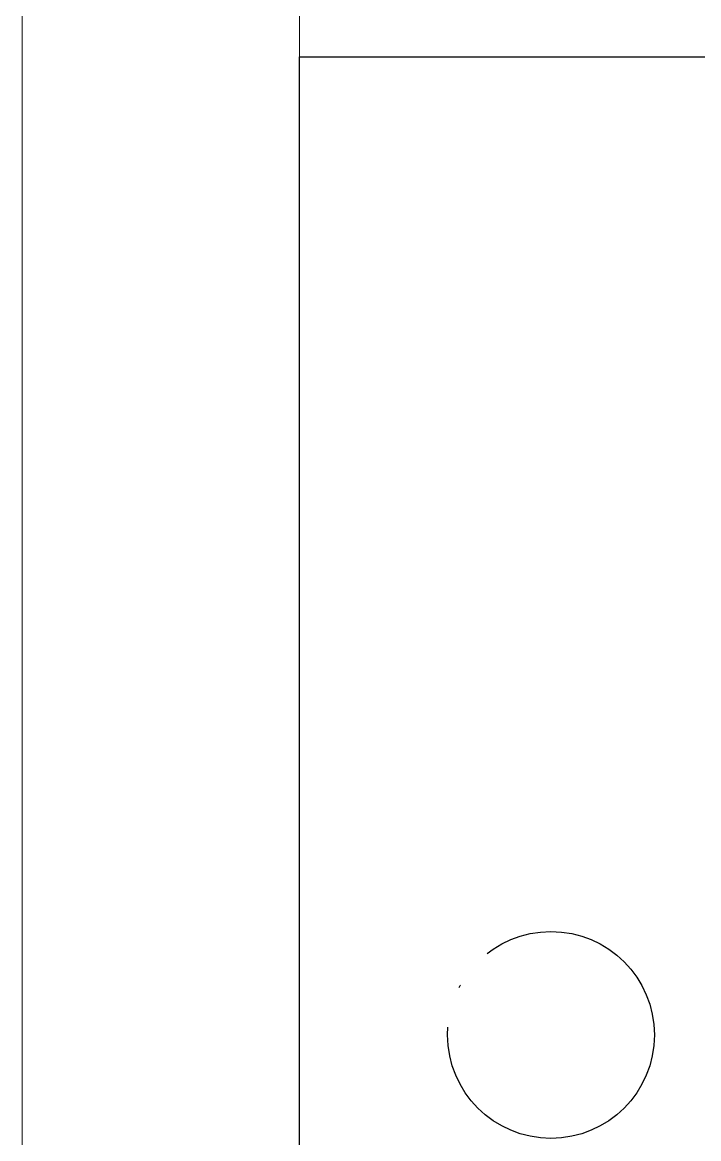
# Model space of a CAD drawing. Header units: millimetres. Extents: x 699029 to 727993, y 4486031 to 4516039.
# Drawn here: x 723683 to 723707.41, y 4490916.32 to 4490956.58 of the extents above; entities that cross this region are included whole.
import ezdxf

# ---------------------------------------------------------------- set-up
doc = ezdxf.new("R2010")
doc.units = ezdxf.units.MM
doc.set_wipeout_variables(frame=1)
doc.linetypes.add('ACAD_ISO04W100', pattern=[30, 24, -3, 0, -3])
doc.layers.add('DBM_w_sld', color=111, linetype='Continuous', lineweight=20)
for name, color, linetype in [('Deko_Ahsap01', 23, 'Continuous'), ('Deko_Ahsap02', 251, 'Continuous'), ('Deko_Semboller02', 55, 'ACAD_ISO04W100')]:
    doc.layers.add(name, color=color, linetype=linetype)

msp = doc.modelspace()

# ---------------------------------------------------------------- linework, layer by layer
at = {"layer": 'DBM_w_sld'}
msp.add_lwpolyline([(723693.002, 4490900.336), (723693.002, 4490964.709), (723683.002, 4490964.709), (723683.002, 4490880.336)], dxfattribs=at)

# ---------------------------------------------------------------- next in the draw order: wipeouts: each hides what was drawn before it
msp.add_wipeout([(723693.002, 4490955.336), (723693.002, 4490912.136), (723793.037, 4490912.136), (723793.037, 4490955.336)]).dxf.layer = 'Deko_Ahsap02'

# ---------------------------------------------------------------- next in the draw order: linework, layer by layer
at = {"layer": 'Deko_Ahsap01'}
msp.add_lwpolyline([(723793.039, 4490900.336), (723693.002, 4490900.336), (723693.002, 4490955.336), (723793.039, 4490955.336)], close=True, dxfattribs=at)
at = {"layer": 'Deko_Semboller02', "ltscale": 0.5}
msp.add_circle((723702.083, 4490920.056), 3.732, dxfattribs=at)

doc.saveas('drawing.dxf')
